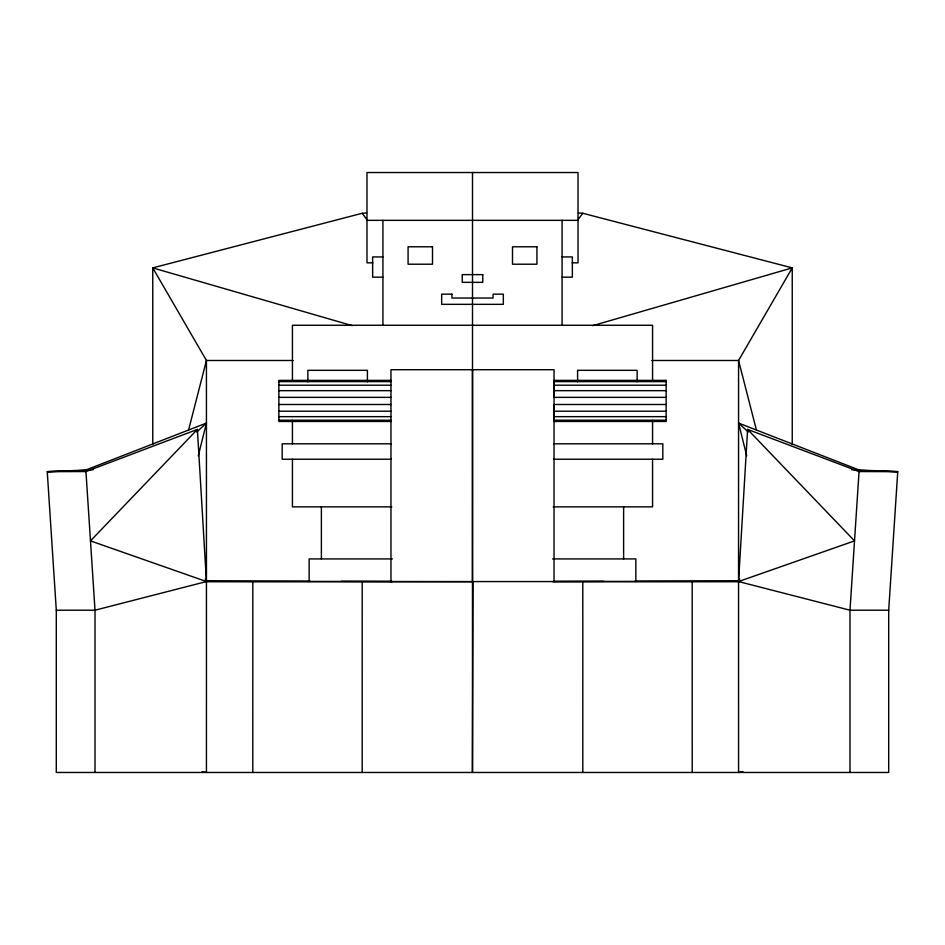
<?xml version="1.0" encoding="UTF-8"?>
<svg xmlns="http://www.w3.org/2000/svg" width="945" height="945" viewBox="0 0 945 945"><rect width="100%" height="100%" fill="white"/><g stroke="black" fill="none" stroke-linecap="round" stroke-linejoin="round"><path stroke-width="1.42" d="M252.787 772.467L252.811 581.6L206.447 581.553L95.008 610.21L56.298 610.21L47.25 471.661L93.307 469.736M362.183 772.467L362.207 581.659M666.142 397.361L554.042 397.361L554.042 369.708L390.958 369.708L390.97 581.647L473.008 581.718L472.465 772.467L472.512 369.708M554.03 581.647L554.042 404.495L666.142 404.495M738.553 582.274L738.565 360.482L792.241 267.884L582.817 213.275L578.399 212.991M56.298 610.21L56.298 772.467L888.702 772.467L888.702 610.21L897.75 471.661L859.052 471.555L747.613 429.408L738.553 581.553L738.565 772.467L742.9 771.604M859.052 471.555L849.992 610.21L849.992 772.467M198.285 455.809L206.435 423.077L85.948 469.972M188.539 430.199L206.435 360.482L152.759 267.884L362.183 213.275L366.601 212.991M739.711 578.848L738.553 581.553L252.811 581.6M577.513 220.339L582.817 213.275M205.289 578.848L206.447 581.553L197.387 429.408L90.472 540.883L206.447 581.553L206.435 772.467L202.1 771.604M196.761 431.995L206.435 423.077M89.929 470.303L47.25 471.661L85.948 471.555L197.387 429.408M592.751 325.647L792.241 267.884L792.241 444.528M553.652 581.447L603.82 581.34M634.792 581.281L739.557 581.081M366.979 220.339L578.021 220.339M382.914 256.934L372.649 256.934L372.649 277.168L382.914 277.168M562.086 256.934L572.351 256.934L572.351 277.168L562.086 277.168M372.838 262.828L366.979 262.828L366.979 172.533L578.021 172.533L578.021 262.828L572.162 262.828M293.163 360.482L206.435 360.482L206.447 582.274M651.837 360.482L738.565 360.482L756.461 430.199M390.958 380.386L278.858 380.386L278.858 421.47L390.958 421.47M278.858 381.626L390.958 381.626M554.042 381.626L666.142 381.626M278.858 385.194L390.958 385.194M554.042 385.194L666.142 385.194M278.858 390.663L390.958 390.663M554.042 390.663L666.142 390.663M278.858 397.361L390.958 397.361M278.858 404.495L390.958 404.495M278.858 411.205L390.958 411.205M554.042 411.205L666.142 411.205M278.858 416.662L390.958 416.662M554.042 416.662L666.142 416.662M278.858 420.23L390.958 420.23M554.042 420.23L666.142 420.23M391.324 443.807L282.177 443.807L282.177 459.235L391.324 459.235M553.675 443.807L662.823 443.807L662.823 459.235L553.675 459.235M391.821 506.863L292.43 506.863L292.43 459.235M553.179 506.863L652.57 506.863L652.57 459.235M392.388 558.92L309.157 558.92L309.157 581.577M552.612 558.92L635.843 558.92L635.843 581.577M204.852 581.494L392.388 581.577M552.612 581.577L740.148 581.494M888.702 610.21L849.992 610.21L738.553 581.553L854.528 540.883L747.613 429.408M205.443 581.081L310.208 581.281M341.192 581.34L391.348 581.447M851.693 469.736L897.75 471.661L855.071 470.303M352.249 325.647L152.759 267.884L152.759 444.528M746.715 455.809L738.565 423.077L859.052 469.972M738.565 423.077L748.239 431.995M362.183 213.275L367.487 220.339M85.948 471.555L95.008 610.21L95.008 772.467M692.189 581.6L692.212 772.467M652.57 380.882L652.57 325.269L292.43 325.269L292.43 380.882M652.57 420.395L652.57 443.807M637.131 381.804L637.131 370.322L577.596 370.322L577.596 381.804M623.617 506.863L623.617 558.92M582.793 581.659L582.817 772.467M562.086 220.339L562.086 325.269M472.5 172.533L472.5 581.718M382.914 220.339L382.914 325.269M367.404 381.804L367.404 370.322L307.869 370.322L307.869 381.804M321.383 506.863L321.383 558.92M292.43 420.395L292.43 443.807M432.503 246.787L408.075 246.787L408.075 264.21L432.503 264.21L432.503 246.787M536.925 246.787L512.497 246.787L512.497 264.21L536.925 264.21L536.925 246.787M482.765 274.629L462.235 274.629L462.235 282.342L482.765 282.342L482.765 274.629M451.934 294.167L441.669 294.167L441.669 304.337L503.331 304.337L503.331 294.167L493.066 294.167L493.066 298.041L451.934 298.041L451.934 294.167M666.142 380.386L554.042 380.386L554.042 421.47L666.142 421.47L666.142 380.386"/></g></svg>
